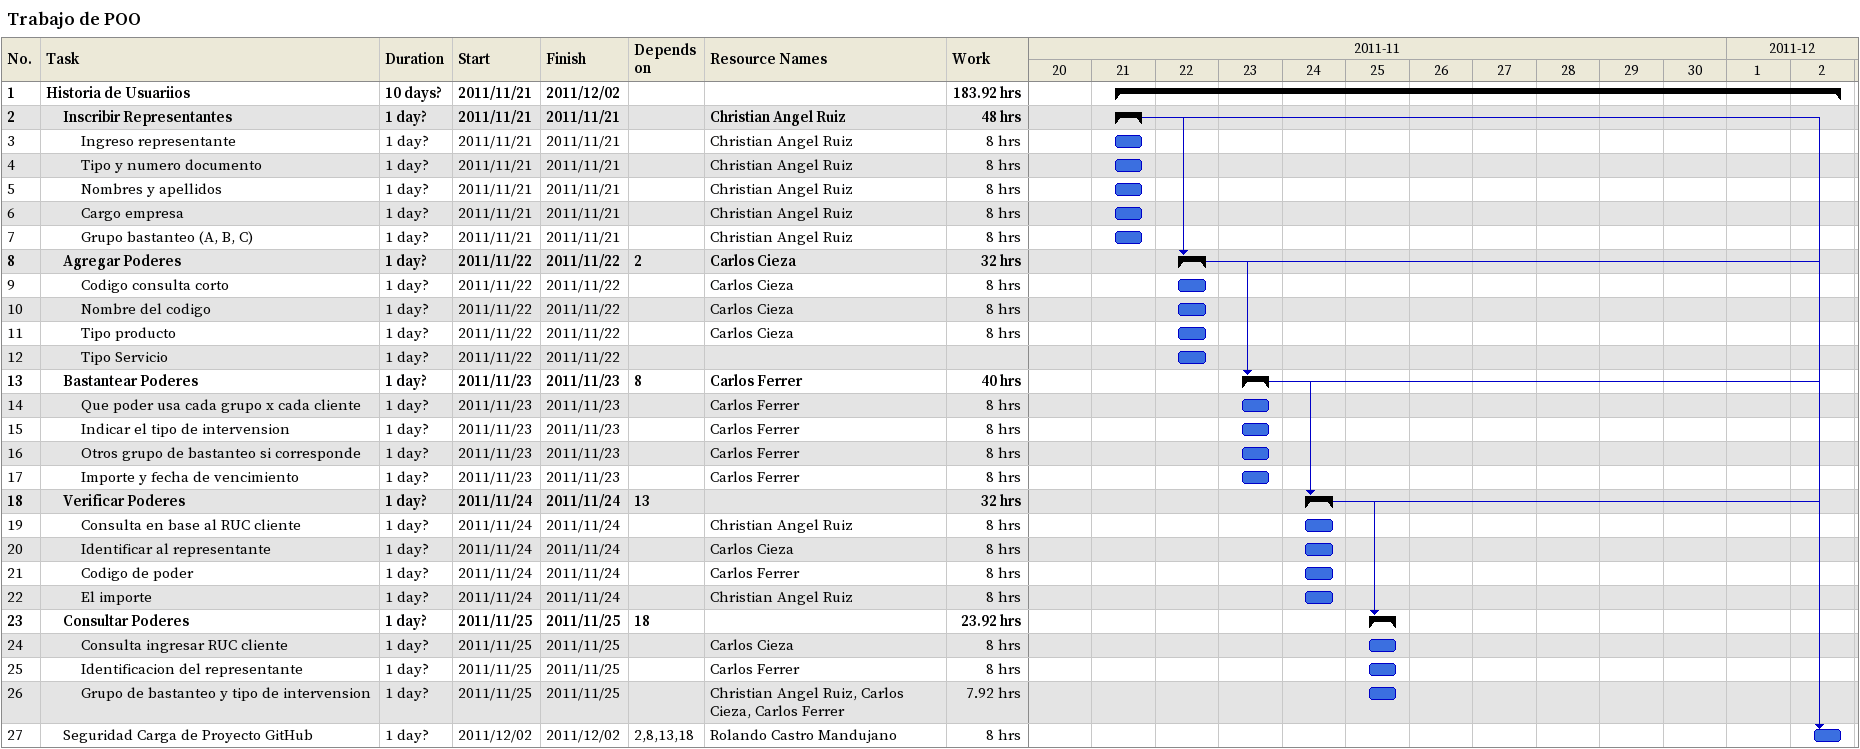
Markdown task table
Trabajo de POO

| ID | Level | Task | Duration | Start | Finish | Predecessors | Resources | Work (h) |
|---|---|---|---|---|---|---|---|---|
| 1 | 1 | **Historia de Usuariios** | 10d? | 2011-11-21 | 2011-12-02 |  |  | 183.92 |
| 2 | 2 | **Inscribir Representantes** | 1d? | 2011-11-21 | 2011-11-21 |  | Christian Angel Ruiz | 48 |
| 3 | 3 | Ingreso representante | 1d? | 2011-11-21 | 2011-11-21 |  | Christian Angel Ruiz | 8 |
| 4 | 3 | Tipo y numero documento | 1d? | 2011-11-21 | 2011-11-21 |  | Christian Angel Ruiz | 8 |
| 5 | 3 | Nombres y apellidos | 1d? | 2011-11-21 | 2011-11-21 |  | Christian Angel Ruiz | 8 |
| 6 | 3 | Cargo empresa | 1d? | 2011-11-21 | 2011-11-21 |  | Christian Angel Ruiz | 8 |
| 7 | 3 | Grupo bastanteo (A, B, C) | 1d? | 2011-11-21 | 2011-11-21 |  | Christian Angel Ruiz | 8 |
| 8 | 2 | **Agregar Poderes** | 1d? | 2011-11-22 | 2011-11-22 | 2 | Carlos Cieza | 32 |
| 9 | 3 | Codigo consulta corto | 1d? | 2011-11-22 | 2011-11-22 |  | Carlos Cieza | 8 |
| 10 | 3 | Nombre del codigo | 1d? | 2011-11-22 | 2011-11-22 |  | Carlos Cieza | 8 |
| 11 | 3 | Tipo producto | 1d? | 2011-11-22 | 2011-11-22 |  | Carlos Cieza | 8 |
| 12 | 3 | Tipo Servicio | 1d? | 2011-11-22 | 2011-11-22 |  |  |  |
| 13 | 2 | **Bastantear Poderes** | 1d? | 2011-11-23 | 2011-11-23 | 8 | Carlos Ferrer | 40 |
| 14 | 3 | Que poder usa cada grupo x cada cliente | 1d? | 2011-11-23 | 2011-11-23 |  | Carlos Ferrer | 8 |
| 15 | 3 | Indicar el tipo de intervension | 1d? | 2011-11-23 | 2011-11-23 |  | Carlos Ferrer | 8 |
| 16 | 3 | Otros grupo de bastanteo si corresponde | 1d? | 2011-11-23 | 2011-11-23 |  | Carlos Ferrer | 8 |
| 17 | 3 | Importe y fecha de vencimiento | 1d? | 2011-11-23 | 2011-11-23 |  | Carlos Ferrer | 8 |
| 18 | 2 | **Verificar Poderes** | 1d? | 2011-11-24 | 2011-11-24 | 13 |  | 32 |
| 19 | 3 | Consulta en base al RUC cliente | 1d? | 2011-11-24 | 2011-11-24 |  | Christian Angel Ruiz | 8 |
| 20 | 3 | Identificar al representante | 1d? | 2011-11-24 | 2011-11-24 |  | Carlos Cieza | 8 |
| 21 | 3 | Codigo de poder | 1d? | 2011-11-24 | 2011-11-24 |  | Carlos Ferrer | 8 |
| 22 | 3 | El importe | 1d? | 2011-11-24 | 2011-11-24 |  | Christian Angel Ruiz | 8 |
| 23 | 2 | **Consultar Poderes** | 1d? | 2011-11-25 | 2011-11-25 | 18 |  | 23.92 |
| 24 | 3 | Consulta ingresar RUC cliente | 1d? | 2011-11-25 | 2011-11-25 |  | Carlos Cieza | 8 |
| 25 | 3 | Identificacion del representante | 1d? | 2011-11-25 | 2011-11-25 |  | Carlos Ferrer | 8 |
| 26 | 3 | Grupo de bastanteo y tipo de intervension | 1d? | 2011-11-25 | 2011-11-25 |  | Christian Angel Ruiz, Carlos Cieza, Carlos Ferrer | 7.92 |
| 27 | 2 | Seguridad Carga de Proyecto GitHub | 1d? | 2011-12-02 | 2011-12-02 | 2, 8, 13, 18 | Rolando Castro Mandujano | 8 |
